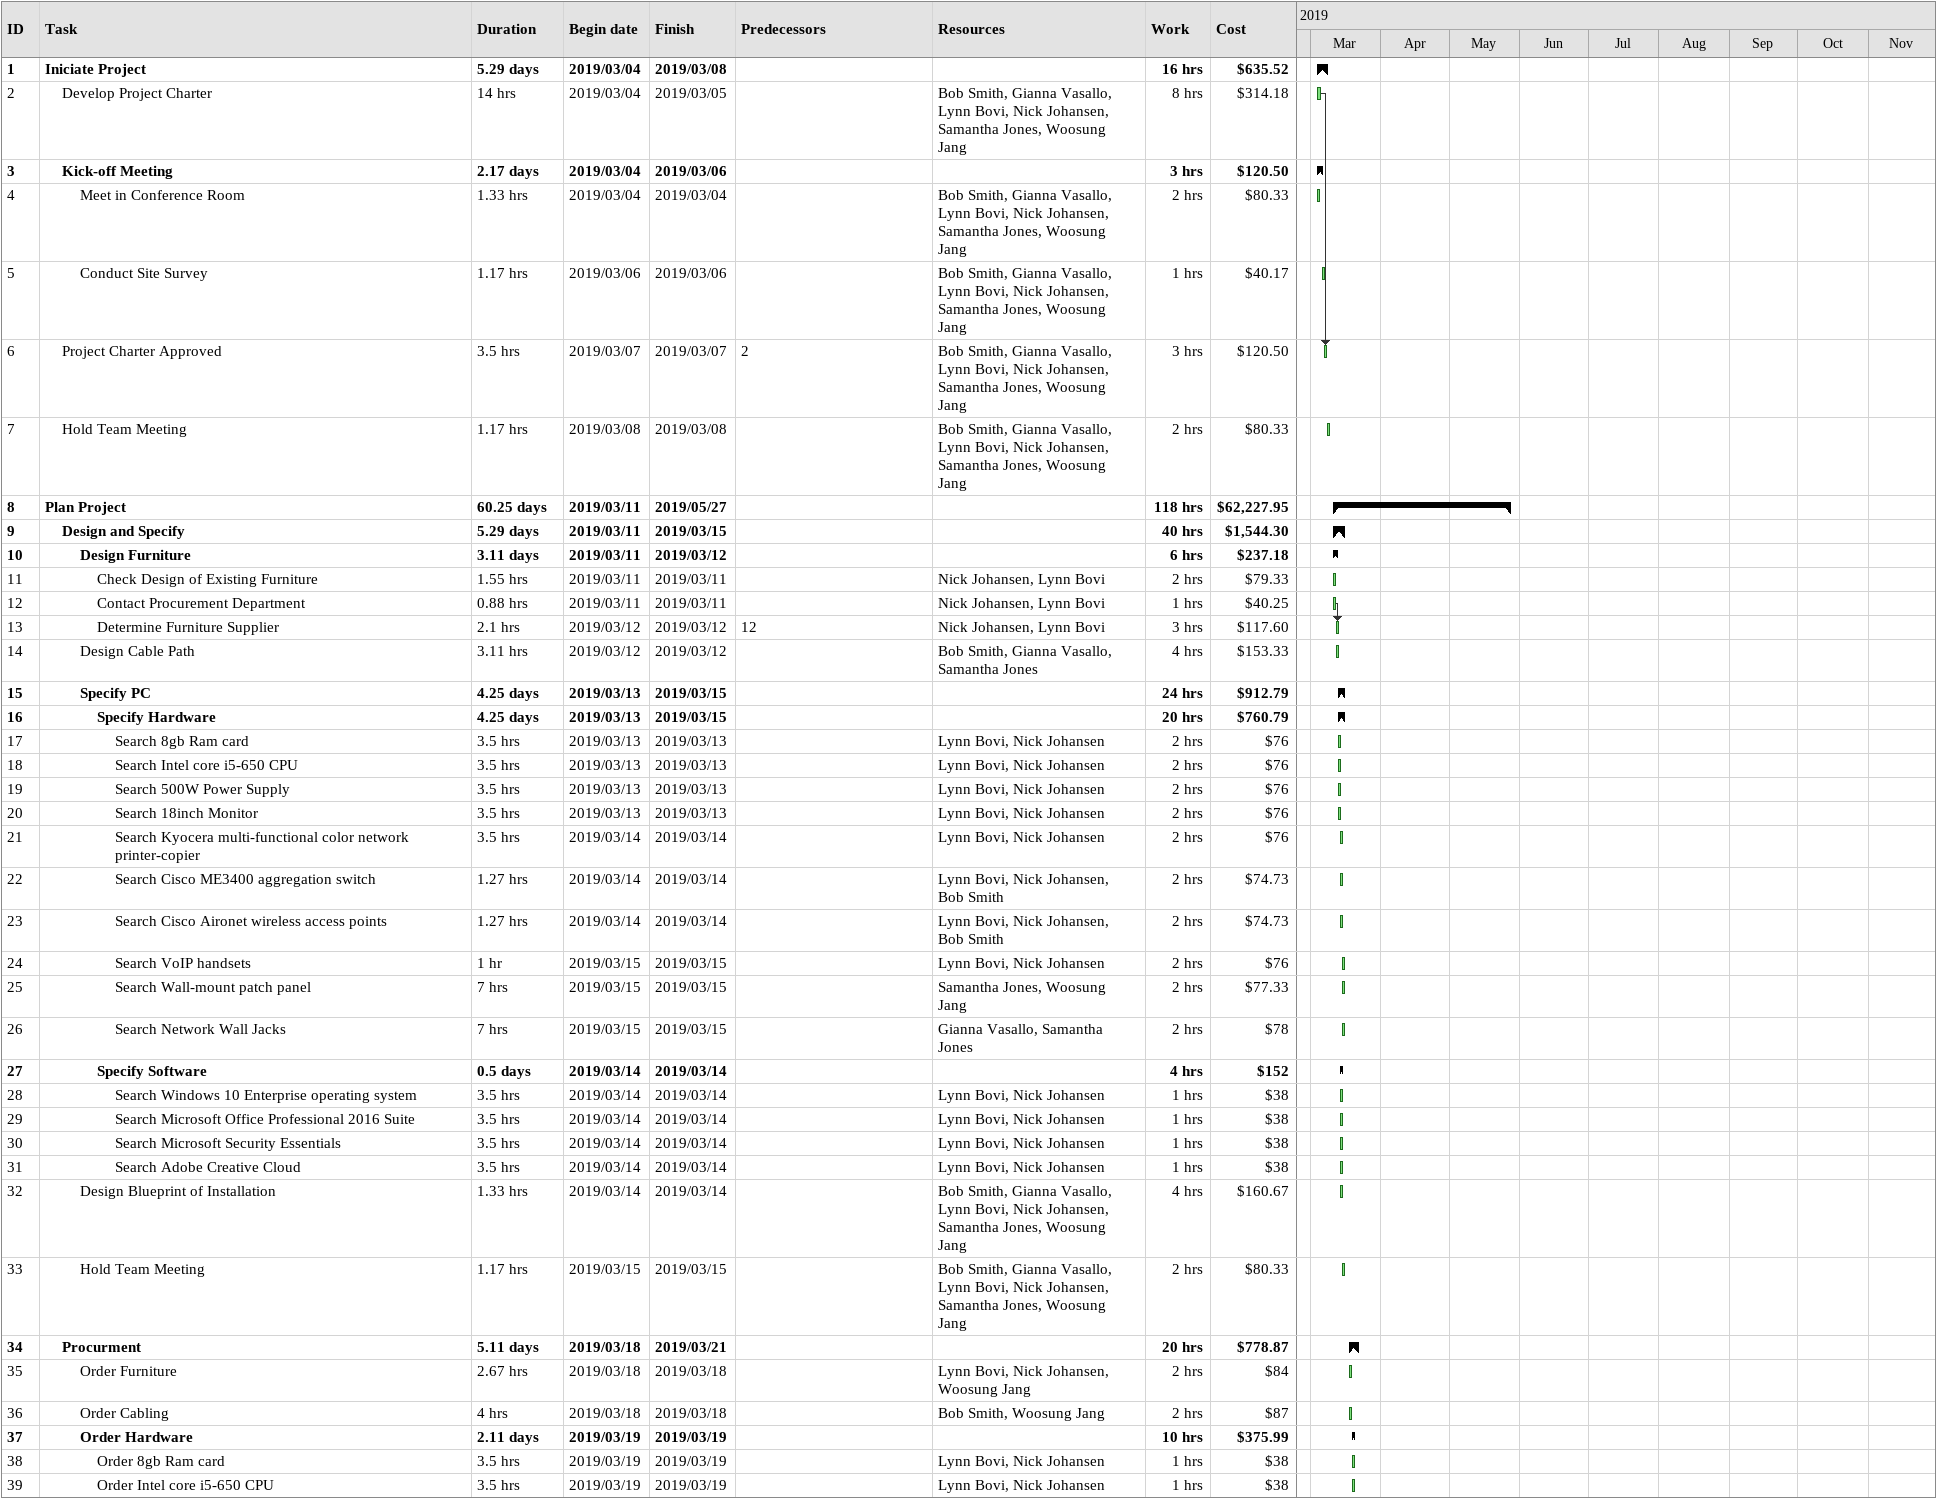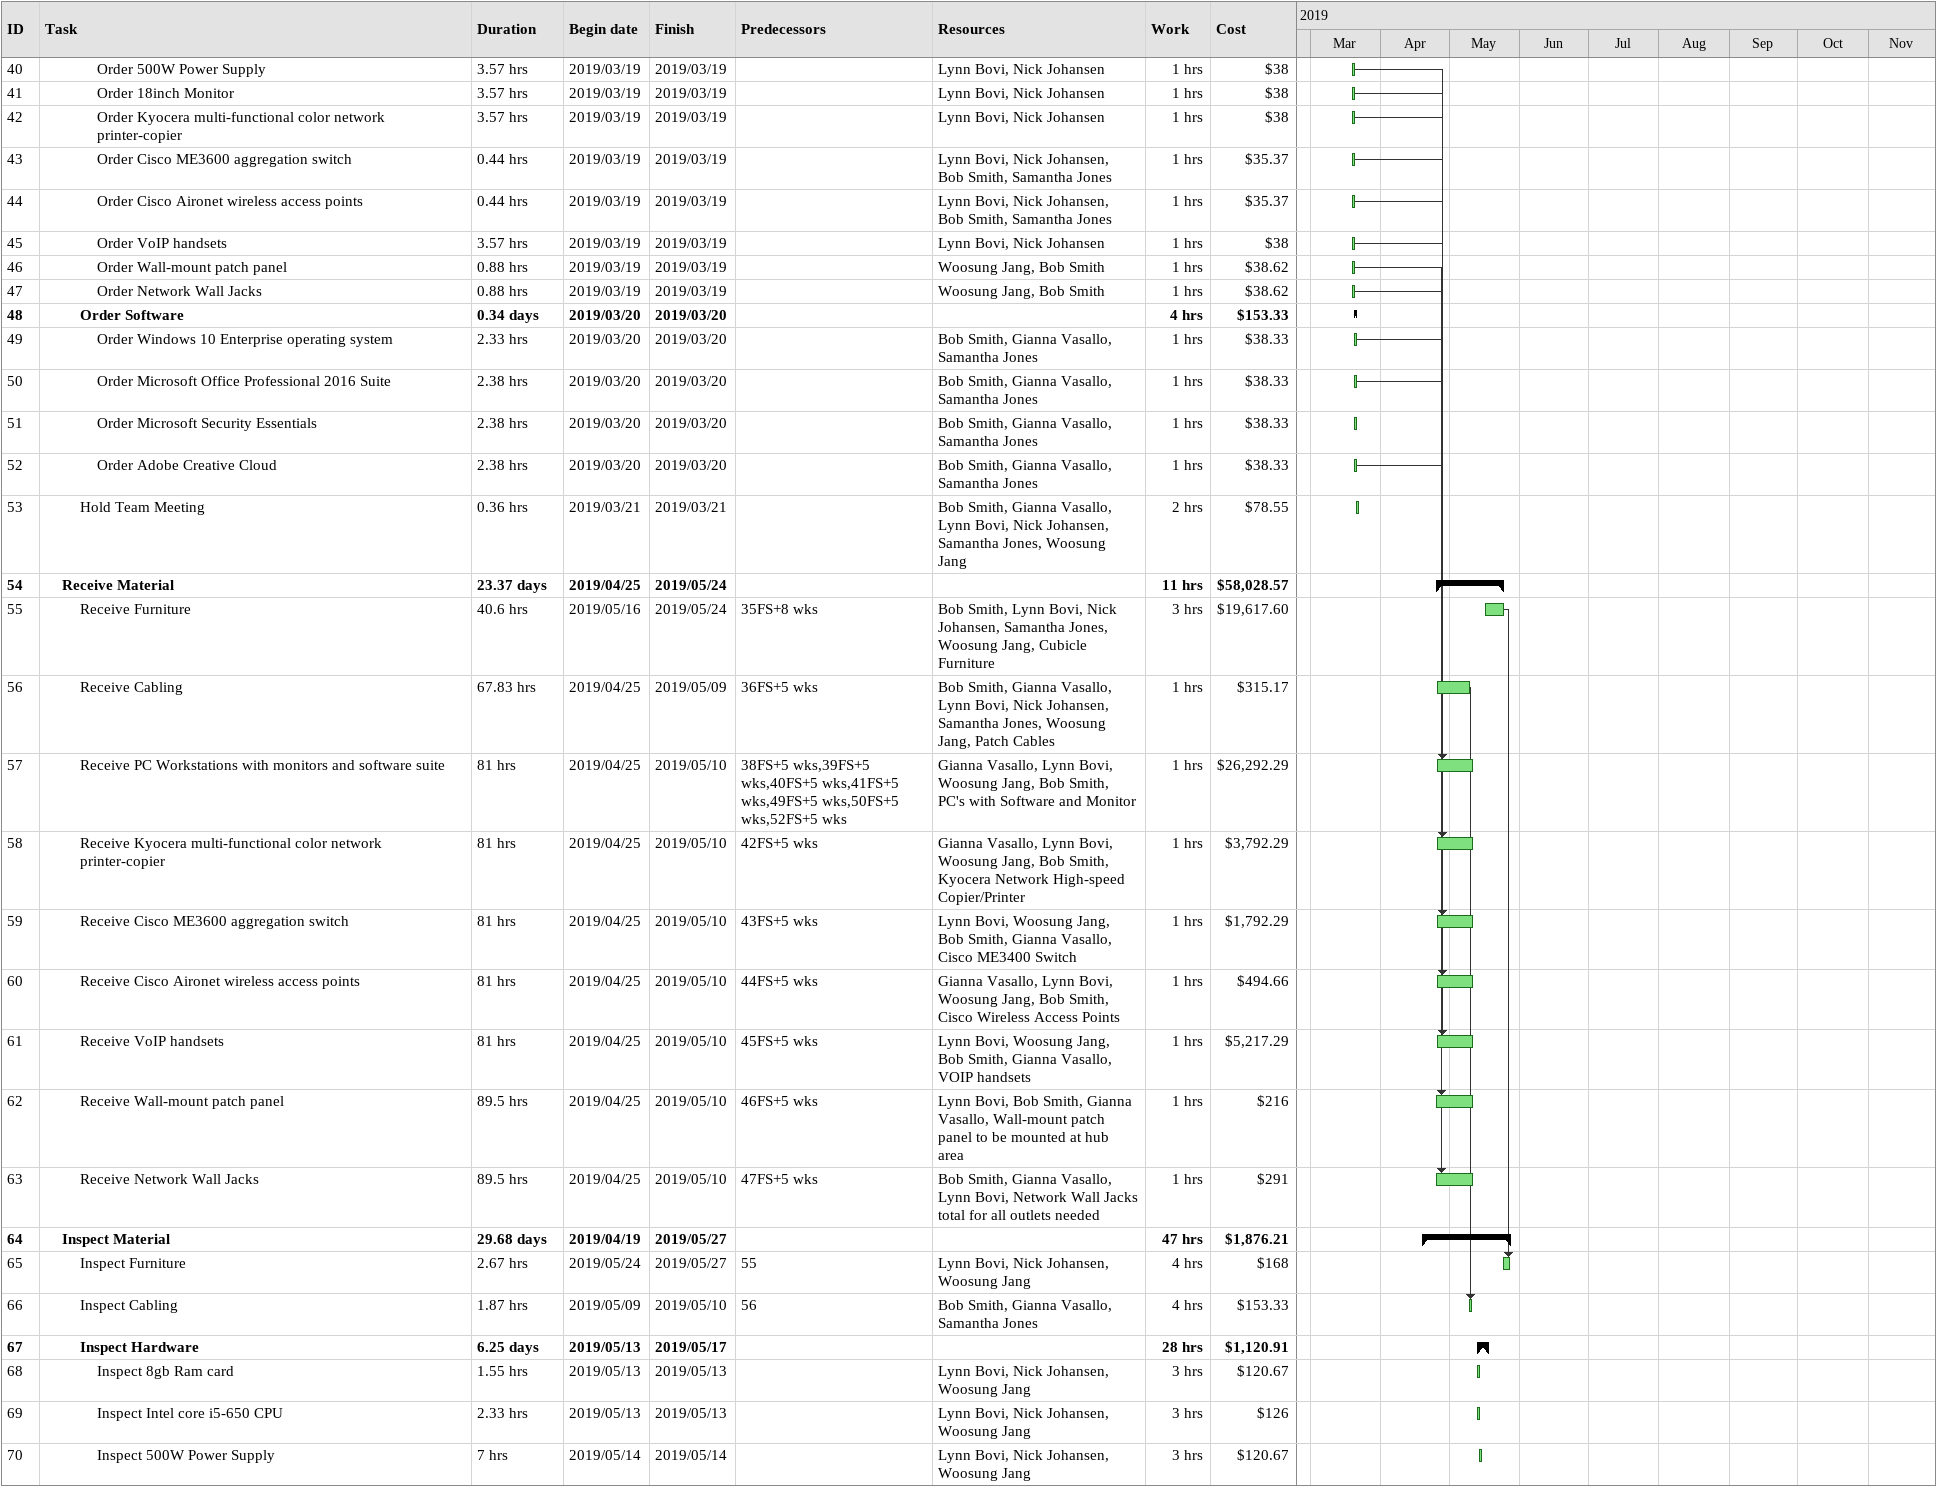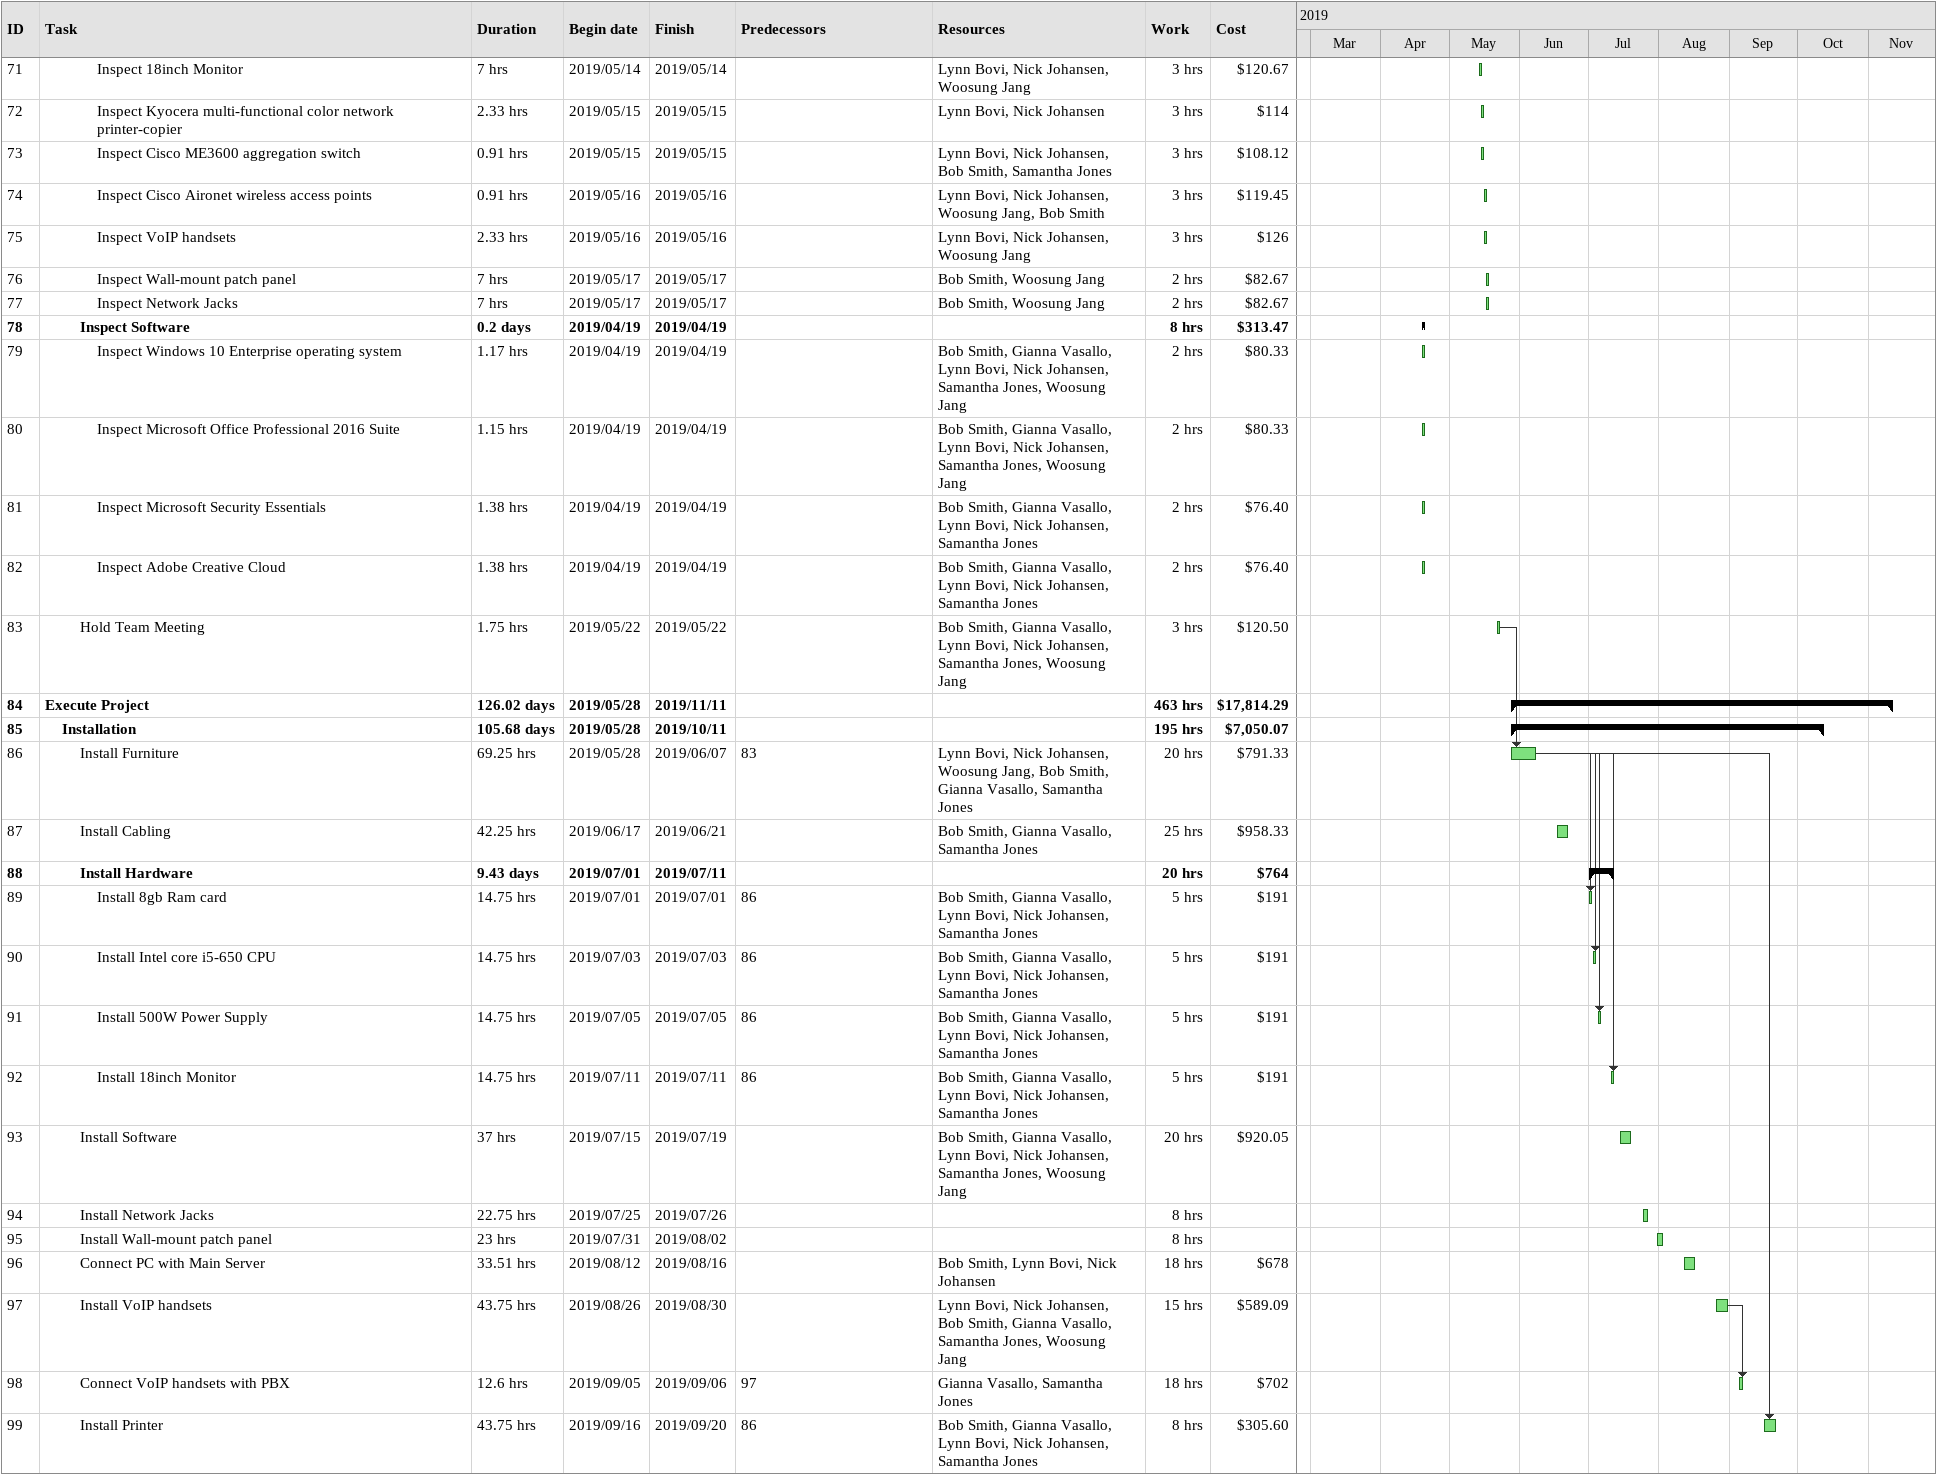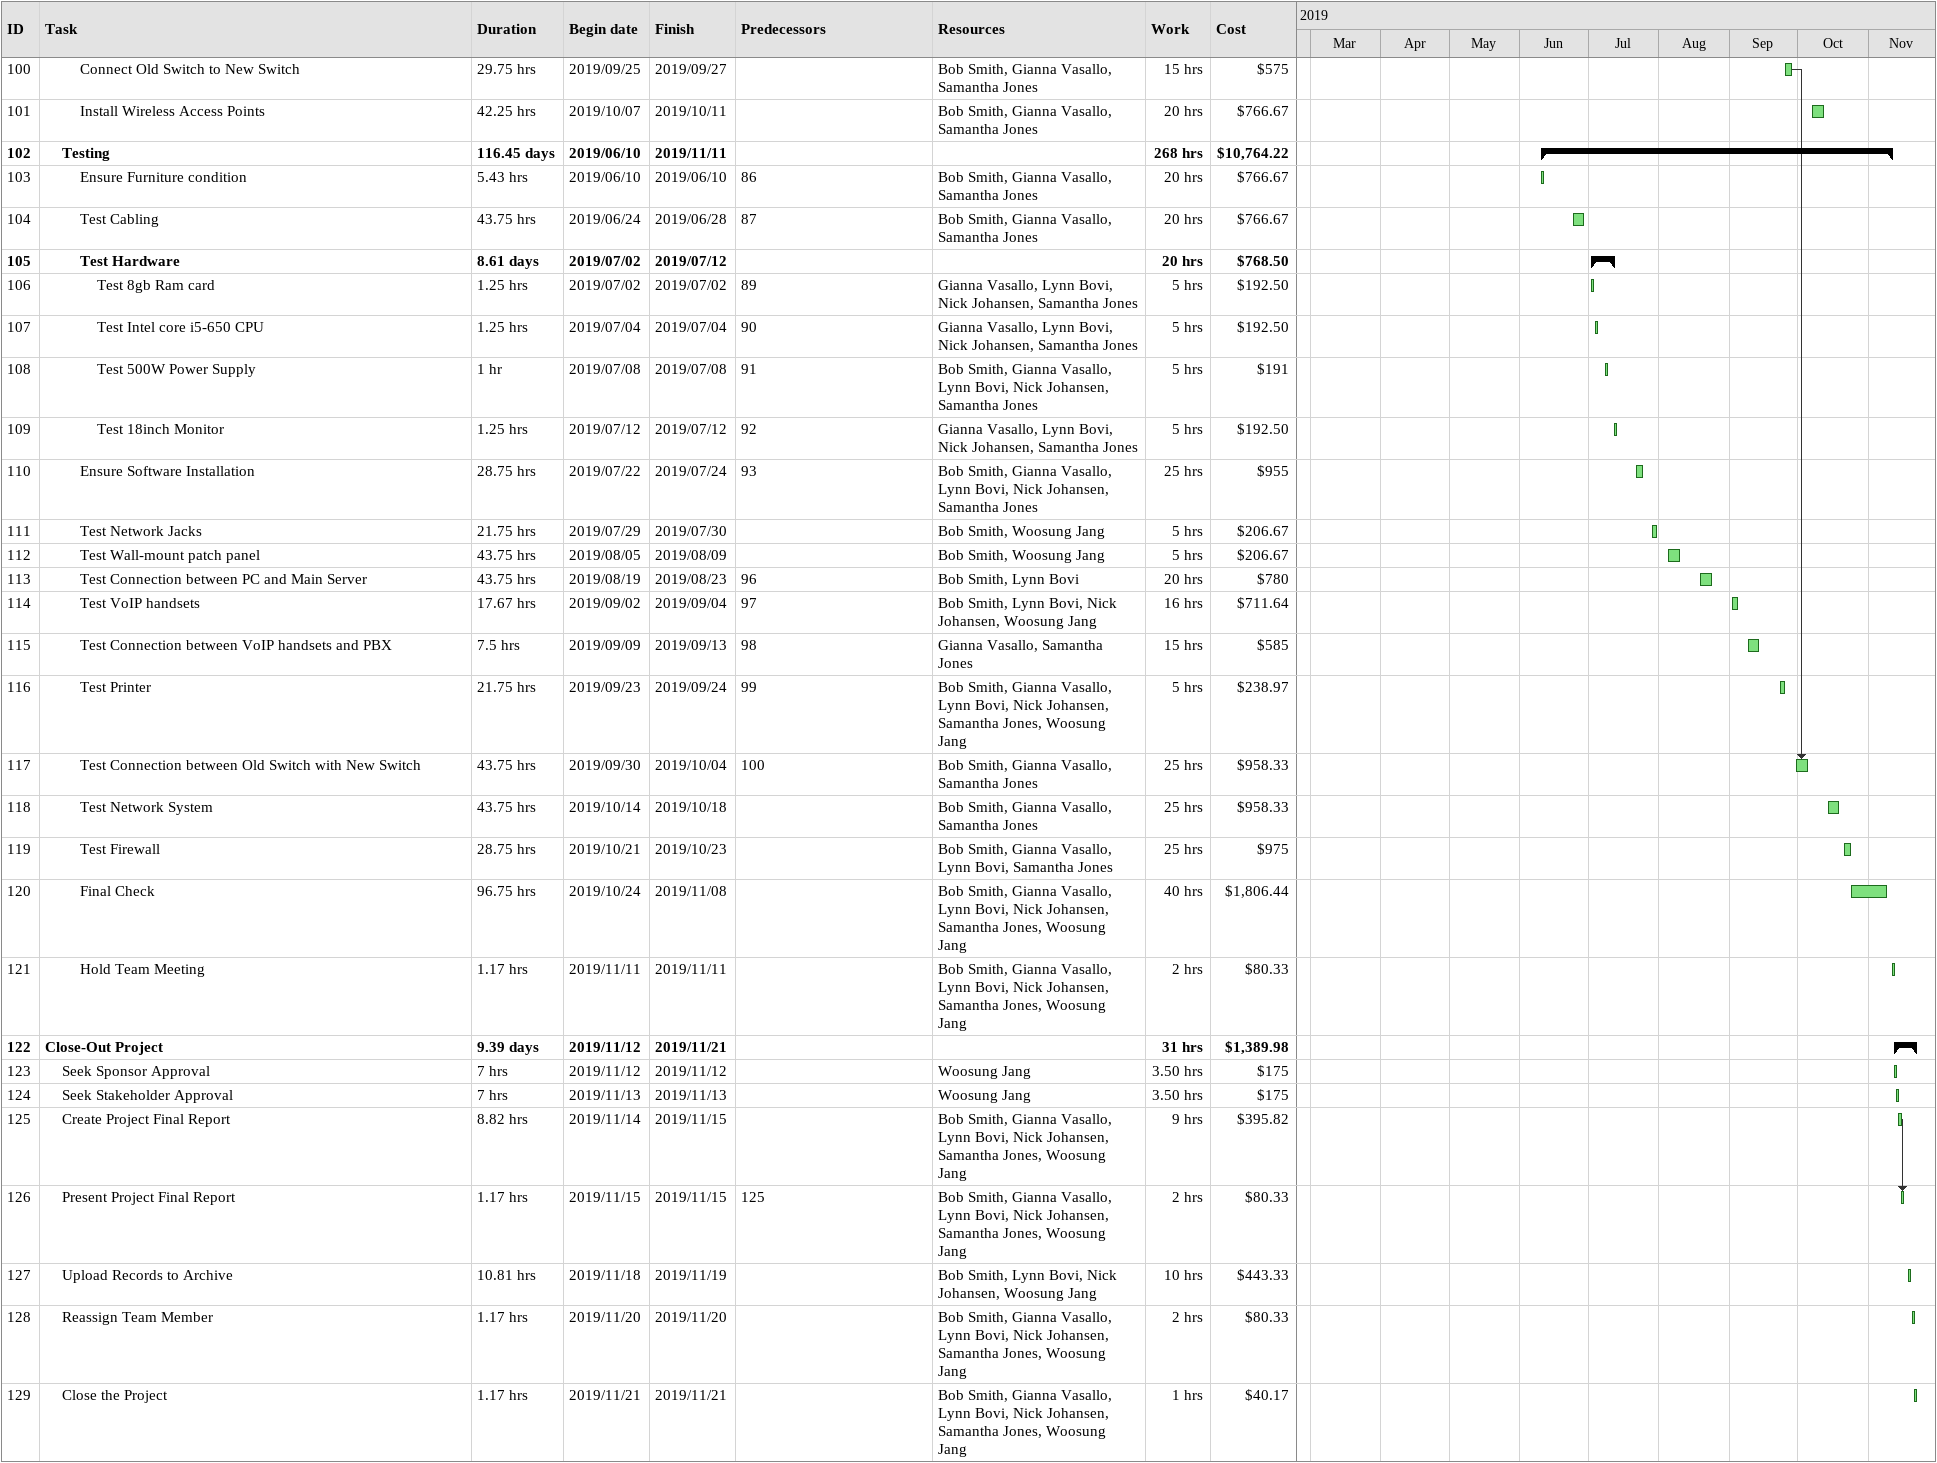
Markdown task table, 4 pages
| ID | Level | Task | Duration | Start | Finish | Predecessors | Resources | Work (h) | Cost ($) |
|---|---|---|---|---|---|---|---|---|---|
| 1 | 1 | **Iniciate Project** | 5.29d | 2019-03-04 | 2019-03-08 |  |  | 16 | 635.52 |
| 2 | 2 | Develop Project Charter | 14h | 2019-03-04 | 2019-03-05 |  | Bob Smith, Gianna Vasallo, Lynn Bovi, Nick Johansen, Samantha Jones, Woosung Jang | 8 | 314.18 |
| 3 | 2 | **Kick-off Meeting** | 2.17d | 2019-03-04 | 2019-03-06 |  |  | 3 | 120.50 |
| 4 | 3 | Meet in Conference Room | 1.33h | 2019-03-04 | 2019-03-04 |  | Bob Smith, Gianna Vasallo, Lynn Bovi, Nick Johansen, Samantha Jones, Woosung Jang | 2 | 80.33 |
| 5 | 3 | Conduct Site Survey | 1.17h | 2019-03-06 | 2019-03-06 |  | Bob Smith, Gianna Vasallo, Lynn Bovi, Nick Johansen, Samantha Jones, Woosung Jang | 1 | 40.17 |
| 6 | 2 | Project Charter Approved | 3.5h | 2019-03-07 | 2019-03-07 | 2 | Bob Smith, Gianna Vasallo, Lynn Bovi, Nick Johansen, Samantha Jones, Woosung Jang | 3 | 120.50 |
| 7 | 2 | Hold Team Meeting | 1.17h | 2019-03-08 | 2019-03-08 |  | Bob Smith, Gianna Vasallo, Lynn Bovi, Nick Johansen, Samantha Jones, Woosung Jang | 2 | 80.33 |
| 8 | 1 | **Plan Project** | 60.25d | 2019-03-11 | 2019-05-27 |  |  | 118 | 62227.95 |
| 9 | 2 | **Design and Specify** | 5.29d | 2019-03-11 | 2019-03-15 |  |  | 40 | 1544.30 |
| 10 | 3 | **Design Furniture** | 3.11d | 2019-03-11 | 2019-03-12 |  |  | 6 | 237.18 |
| 11 | 4 | Check Design of Existing Furniture | 1.55h | 2019-03-11 | 2019-03-11 |  | Nick Johansen, Lynn Bovi | 2 | 79.33 |
| 12 | 4 | Contact Procurement Department | 0.88h | 2019-03-11 | 2019-03-11 |  | Nick Johansen, Lynn Bovi | 1 | 40.25 |
| 13 | 4 | Determine Furniture Supplier | 2.1h | 2019-03-12 | 2019-03-12 | 12 | Nick Johansen, Lynn Bovi | 3 | 117.60 |
| 14 | 3 | Design Cable Path | 3.11h | 2019-03-12 | 2019-03-12 |  | Bob Smith, Gianna Vasallo, Samantha Jones | 4 | 153.33 |
| 15 | 3 | **Specify PC** | 4.25d | 2019-03-13 | 2019-03-15 |  |  | 24 | 912.79 |
| 16 | 4 | **Specify Hardware** | 4.25d | 2019-03-13 | 2019-03-15 |  |  | 20 | 760.79 |
| 17 | 5 | Search 8gb Ram card | 3.5h | 2019-03-13 | 2019-03-13 |  | Lynn Bovi, Nick Johansen | 2 | 76 |
| 18 | 5 | Search Intel core i5-650 CPU | 3.5h | 2019-03-13 | 2019-03-13 |  | Lynn Bovi, Nick Johansen | 2 | 76 |
| 19 | 5 | Search 500W Power Supply | 3.5h | 2019-03-13 | 2019-03-13 |  | Lynn Bovi, Nick Johansen | 2 | 76 |
| 20 | 5 | Search 18inch Monitor | 3.5h | 2019-03-13 | 2019-03-13 |  | Lynn Bovi, Nick Johansen | 2 | 76 |
| 21 | 5 | Search Kyocera multi-functional color network printer-copier | 3.5h | 2019-03-14 | 2019-03-14 |  | Lynn Bovi, Nick Johansen | 2 | 76 |
| 22 | 5 | Search Cisco ME3400 aggregation switch | 1.27h | 2019-03-14 | 2019-03-14 |  | Lynn Bovi, Nick Johansen, Bob Smith | 2 | 74.73 |
| 23 | 5 | Search Cisco Aironet wireless access points | 1.27h | 2019-03-14 | 2019-03-14 |  | Lynn Bovi, Nick Johansen, Bob Smith | 2 | 74.73 |
| 24 | 5 | Search VoIP handsets | 1h | 2019-03-15 | 2019-03-15 |  | Lynn Bovi, Nick Johansen | 2 | 76 |
| 25 | 5 | Search Wall-mount patch panel | 7h | 2019-03-15 | 2019-03-15 |  | Samantha Jones, Woosung Jang | 2 | 77.33 |
| 26 | 5 | Search Network Wall Jacks | 7h | 2019-03-15 | 2019-03-15 |  | Gianna Vasallo, Samantha Jones | 2 | 78 |
| 27 | 4 | **Specify Software** | 0.5d | 2019-03-14 | 2019-03-14 |  |  | 4 | 152 |
| 28 | 5 | Search Windows 10 Enterprise operating system | 3.5h | 2019-03-14 | 2019-03-14 |  | Lynn Bovi, Nick Johansen | 1 | 38 |
| 29 | 5 | Search Microsoft Office Professional 2016 Suite | 3.5h | 2019-03-14 | 2019-03-14 |  | Lynn Bovi, Nick Johansen | 1 | 38 |
| 30 | 5 | Search Microsoft Security Essentials | 3.5h | 2019-03-14 | 2019-03-14 |  | Lynn Bovi, Nick Johansen | 1 | 38 |
| 31 | 5 | Search Adobe Creative Cloud | 3.5h | 2019-03-14 | 2019-03-14 |  | Lynn Bovi, Nick Johansen | 1 | 38 |
| 32 | 3 | Design Blueprint of Installation | 1.33h | 2019-03-14 | 2019-03-14 |  | Bob Smith, Gianna Vasallo, Lynn Bovi, Nick Johansen, Samantha Jones, Woosung Jang | 4 | 160.67 |
| 33 | 3 | Hold Team Meeting | 1.17h | 2019-03-15 | 2019-03-15 |  | Bob Smith, Gianna Vasallo, Lynn Bovi, Nick Johansen, Samantha Jones, Woosung Jang | 2 | 80.33 |
| 34 | 2 | **Procurment** | 5.11d | 2019-03-18 | 2019-03-21 |  |  | 20 | 778.87 |
| 35 | 3 | Order Furniture | 2.67h | 2019-03-18 | 2019-03-18 |  | Lynn Bovi, Nick Johansen, Woosung Jang | 2 | 84 |
| 36 | 3 | Order Cabling | 4h | 2019-03-18 | 2019-03-18 |  | Bob Smith, Woosung Jang | 2 | 87 |
| 37 | 3 | **Order Hardware** | 2.11d | 2019-03-19 | 2019-03-19 |  |  | 10 | 375.99 |
| 38 | 4 | Order 8gb Ram card | 3.5h | 2019-03-19 | 2019-03-19 |  | Lynn Bovi, Nick Johansen | 1 | 38 |
| 39 | 4 | Order Intel core i5-650 CPU | 3.5h | 2019-03-19 | 2019-03-19 |  | Lynn Bovi, Nick Johansen | 1 | 38 |
| 40 | 4 | Order 500W Power Supply | 3.57h | 2019-03-19 | 2019-03-19 |  | Lynn Bovi, Nick Johansen | 1 | 38 |
| 41 | 4 | Order 18inch Monitor | 3.57h | 2019-03-19 | 2019-03-19 |  | Lynn Bovi, Nick Johansen | 1 | 38 |
| 42 | 4 | Order Kyocera multi-functional color network printer-copier | 3.57h | 2019-03-19 | 2019-03-19 |  | Lynn Bovi, Nick Johansen | 1 | 38 |
| 43 | 4 | Order Cisco ME3600 aggregation switch | 0.44h | 2019-03-19 | 2019-03-19 |  | Lynn Bovi, Nick Johansen, Bob Smith, Samantha Jones | 1 | 35.37 |
| 44 | 4 | Order Cisco Aironet wireless access points | 0.44h | 2019-03-19 | 2019-03-19 |  | Lynn Bovi, Nick Johansen, Bob Smith, Samantha Jones | 1 | 35.37 |
| 45 | 4 | Order VoIP handsets | 3.57h | 2019-03-19 | 2019-03-19 |  | Lynn Bovi, Nick Johansen | 1 | 38 |
| 46 | 4 | Order Wall-mount patch panel | 0.88h | 2019-03-19 | 2019-03-19 |  | Woosung Jang, Bob Smith | 1 | 38.62 |
| 47 | 4 | Order Network Wall Jacks | 0.88h | 2019-03-19 | 2019-03-19 |  | Woosung Jang, Bob Smith | 1 | 38.62 |
| 48 | 3 | **Order Software** | 0.34d | 2019-03-20 | 2019-03-20 |  |  | 4 | 153.33 |
| 49 | 4 | Order Windows 10 Enterprise operating system | 2.33h | 2019-03-20 | 2019-03-20 |  | Bob Smith, Gianna Vasallo, Samantha Jones | 1 | 38.33 |
| 50 | 4 | Order Microsoft Office Professional 2016 Suite | 2.38h | 2019-03-20 | 2019-03-20 |  | Bob Smith, Gianna Vasallo, Samantha Jones | 1 | 38.33 |
| 51 | 4 | Order Microsoft Security Essentials | 2.38h | 2019-03-20 | 2019-03-20 |  | Bob Smith, Gianna Vasallo, Samantha Jones | 1 | 38.33 |
| 52 | 4 | Order Adobe Creative Cloud | 2.38h | 2019-03-20 | 2019-03-20 |  | Bob Smith, Gianna Vasallo, Samantha Jones | 1 | 38.33 |
| 53 | 3 | Hold Team Meeting | 0.36h | 2019-03-21 | 2019-03-21 |  | Bob Smith, Gianna Vasallo, Lynn Bovi, Nick Johansen, Samantha Jones, Woosung Jang | 2 | 78.55 |
| 54 | 2 | **Receive Material** | 23.37d | 2019-04-25 | 2019-05-24 |  |  | 11 | 58028.57 |
| 55 | 3 | Receive Furniture | 40.6h | 2019-05-16 | 2019-05-24 | 35FS+8w | Bob Smith, Lynn Bovi, Nick Johansen, Samantha Jones, Woosung Jang, Cubicle Furniture | 3 | 19617.60 |
| 56 | 3 | Receive Cabling | 67.83h | 2019-04-25 | 2019-05-09 | 36FS+5w | Bob Smith, Gianna Vasallo, Lynn Bovi, Nick Johansen, Samantha Jones, Woosung Jang, Patch Cables | 1 | 315.17 |
| 57 | 3 | Receive PC Workstations with monitors and software suite | 81h | 2019-04-25 | 2019-05-10 | 38FS+5w, 39FS+5w, 40FS+5w, 41FS+5w, 49FS+5w, 50FS+5w, 52FS+5w | Gianna Vasallo, Lynn Bovi, Woosung Jang, Bob Smith, PC's with Software and Monitor | 1 | 26292.29 |
| 58 | 3 | Receive Kyocera multi-functional color network printer-copier | 81h | 2019-04-25 | 2019-05-10 | 42FS+5w | Gianna Vasallo, Lynn Bovi, Woosung Jang, Bob Smith, Kyocera Network High-speed Copier/Printer | 1 | 3792.29 |
| 59 | 3 | Receive Cisco ME3600 aggregation switch | 81h | 2019-04-25 | 2019-05-10 | 43FS+5w | Lynn Bovi, Woosung Jang, Bob Smith, Gianna Vasallo, Cisco ME3400 Switch | 1 | 1792.29 |
| 60 | 3 | Receive Cisco Aironet wireless access points | 81h | 2019-04-25 | 2019-05-10 | 44FS+5w | Gianna Vasallo, Lynn Bovi, Woosung Jang, Bob Smith, Cisco Wireless Access Points | 1 | 494.66 |
| 61 | 3 | Receive VoIP handsets | 81h | 2019-04-25 | 2019-05-10 | 45FS+5w | Lynn Bovi, Woosung Jang, Bob Smith, Gianna Vasallo, VOIP handsets | 1 | 5217.29 |
| 62 | 3 | Receive Wall-mount patch panel | 89.5h | 2019-04-25 | 2019-05-10 | 46FS+5w | Lynn Bovi, Bob Smith, Gianna Vasallo, Wall-mount patch panel to be mounted at hub area | 1 | 216 |
| 63 | 3 | Receive Network Wall Jacks | 89.5h | 2019-04-25 | 2019-05-10 | 47FS+5w | Bob Smith, Gianna Vasallo, Lynn Bovi, Network Wall Jacks total for all outlets needed | 1 | 291 |
| 64 | 2 | **Inspect Material** | 29.68d | 2019-04-19 | 2019-05-27 |  |  | 47 | 1876.21 |
| 65 | 3 | Inspect Furniture | 2.67h | 2019-05-24 | 2019-05-27 | 55 | Lynn Bovi, Nick Johansen, Woosung Jang | 4 | 168 |
| 66 | 3 | Inspect Cabling | 1.87h | 2019-05-09 | 2019-05-10 | 56 | Bob Smith, Gianna Vasallo, Samantha Jones | 4 | 153.33 |
| 67 | 3 | **Inspect Hardware** | 6.25d | 2019-05-13 | 2019-05-17 |  |  | 28 | 1120.91 |
| 68 | 4 | Inspect 8gb Ram card | 1.55h | 2019-05-13 | 2019-05-13 |  | Lynn Bovi, Nick Johansen, Woosung Jang | 3 | 120.67 |
| 69 | 4 | Inspect Intel core i5-650 CPU | 2.33h | 2019-05-13 | 2019-05-13 |  | Lynn Bovi, Nick Johansen, Woosung Jang | 3 | 126 |
| 70 | 4 | Inspect 500W Power Supply | 7h | 2019-05-14 | 2019-05-14 |  | Lynn Bovi, Nick Johansen, Woosung Jang | 3 | 120.67 |
| 71 | 4 | Inspect 18inch Monitor | 7h | 2019-05-14 | 2019-05-14 |  | Lynn Bovi, Nick Johansen, Woosung Jang | 3 | 120.67 |
| 72 | 4 | Inspect Kyocera multi-functional color network printer-copier | 2.33h | 2019-05-15 | 2019-05-15 |  | Lynn Bovi, Nick Johansen | 3 | 114 |
| 73 | 4 | Inspect Cisco ME3600 aggregation switch | 0.91h | 2019-05-15 | 2019-05-15 |  | Lynn Bovi, Nick Johansen, Bob Smith, Samantha Jones | 3 | 108.12 |
| 74 | 4 | Inspect Cisco Aironet wireless access points | 0.91h | 2019-05-16 | 2019-05-16 |  | Lynn Bovi, Nick Johansen, Woosung Jang, Bob Smith | 3 | 119.45 |
| 75 | 4 | Inspect VoIP handsets | 2.33h | 2019-05-16 | 2019-05-16 |  | Lynn Bovi, Nick Johansen, Woosung Jang | 3 | 126 |
| 76 | 4 | Inspect Wall-mount patch panel | 7h | 2019-05-17 | 2019-05-17 |  | Bob Smith, Woosung Jang | 2 | 82.67 |
| 77 | 4 | Inspect Network Jacks | 7h | 2019-05-17 | 2019-05-17 |  | Bob Smith, Woosung Jang | 2 | 82.67 |
| 78 | 3 | **Inspect Software** | 0.2d | 2019-04-19 | 2019-04-19 |  |  | 8 | 313.47 |
| 79 | 4 | Inspect Windows 10 Enterprise operating system | 1.17h | 2019-04-19 | 2019-04-19 |  | Bob Smith, Gianna Vasallo, Lynn Bovi, Nick Johansen, Samantha Jones, Woosung Jang | 2 | 80.33 |
| 80 | 4 | Inspect Microsoft Office Professional 2016 Suite | 1.15h | 2019-04-19 | 2019-04-19 |  | Bob Smith, Gianna Vasallo, Lynn Bovi, Nick Johansen, Samantha Jones, Woosung Jang | 2 | 80.33 |
| 81 | 4 | Inspect Microsoft Security Essentials | 1.38h | 2019-04-19 | 2019-04-19 |  | Bob Smith, Gianna Vasallo, Lynn Bovi, Nick Johansen, Samantha Jones | 2 | 76.40 |
| 82 | 4 | Inspect Adobe Creative Cloud | 1.38h | 2019-04-19 | 2019-04-19 |  | Bob Smith, Gianna Vasallo, Lynn Bovi, Nick Johansen, Samantha Jones | 2 | 76.40 |
| 83 | 3 | Hold Team Meeting | 1.75h | 2019-05-22 | 2019-05-22 |  | Bob Smith, Gianna Vasallo, Lynn Bovi, Nick Johansen, Samantha Jones, Woosung Jang | 3 | 120.50 |
| 84 | 1 | **Execute Project** | 126.02d | 2019-05-28 | 2019-11-11 |  |  | 463 | 17814.29 |
| 85 | 2 | **Installation** | 105.68d | 2019-05-28 | 2019-10-11 |  |  | 195 | 7050.07 |
| 86 | 3 | Install Furniture | 69.25h | 2019-05-28 | 2019-06-07 | 83 | Lynn Bovi, Nick Johansen, Woosung Jang, Bob Smith, Gianna Vasallo, Samantha Jones | 20 | 791.33 |
| 87 | 3 | Install Cabling | 42.25h | 2019-06-17 | 2019-06-21 |  | Bob Smith, Gianna Vasallo, Samantha Jones | 25 | 958.33 |
| 88 | 3 | **Install Hardware** | 9.43d | 2019-07-01 | 2019-07-11 |  |  | 20 | 764 |
| 89 | 4 | Install 8gb Ram card | 14.75h | 2019-07-01 | 2019-07-01 | 86 | Bob Smith, Gianna Vasallo, Lynn Bovi, Nick Johansen, Samantha Jones | 5 | 191 |
| 90 | 4 | Install Intel core i5-650 CPU | 14.75h | 2019-07-03 | 2019-07-03 | 86 | Bob Smith, Gianna Vasallo, Lynn Bovi, Nick Johansen, Samantha Jones | 5 | 191 |
| 91 | 4 | Install 500W Power Supply | 14.75h | 2019-07-05 | 2019-07-05 | 86 | Bob Smith, Gianna Vasallo, Lynn Bovi, Nick Johansen, Samantha Jones | 5 | 191 |
| 92 | 4 | Install 18inch Monitor | 14.75h | 2019-07-11 | 2019-07-11 | 86 | Bob Smith, Gianna Vasallo, Lynn Bovi, Nick Johansen, Samantha Jones | 5 | 191 |
| 93 | 3 | Install Software | 37h | 2019-07-15 | 2019-07-19 |  | Bob Smith, Gianna Vasallo, Lynn Bovi, Nick Johansen, Samantha Jones, Woosung Jang | 20 | 920.05 |
| 94 | 3 | Install Network Jacks | 22.75h | 2019-07-25 | 2019-07-26 |  |  | 8 |  |
| 95 | 3 | Install Wall-mount patch panel | 23h | 2019-07-31 | 2019-08-02 |  |  | 8 |  |
| 96 | 3 | Connect PC with Main Server | 33.51h | 2019-08-12 | 2019-08-16 |  | Bob Smith, Lynn Bovi, Nick Johansen | 18 | 678 |
| 97 | 3 | Install VoIP handsets | 43.75h | 2019-08-26 | 2019-08-30 |  | Lynn Bovi, Nick Johansen, Bob Smith, Gianna Vasallo, Samantha Jones, Woosung Jang | 15 | 589.09 |
| 98 | 3 | Connect VoIP handsets with PBX | 12.6h | 2019-09-05 | 2019-09-06 | 97 | Gianna Vasallo, Samantha Jones | 18 | 702 |
| 99 | 3 | Install Printer | 43.75h | 2019-09-16 | 2019-09-20 | 86 | Bob Smith, Gianna Vasallo, Lynn Bovi, Nick Johansen, Samantha Jones | 8 | 305.60 |
| 100 | 3 | Connect Old Switch to New Switch | 29.75h | 2019-09-25 | 2019-09-27 |  | Bob Smith, Gianna Vasallo, Samantha Jones | 15 | 575 |
| 101 | 3 | Install Wireless Access Points | 42.25h | 2019-10-07 | 2019-10-11 |  | Bob Smith, Gianna Vasallo, Samantha Jones | 20 | 766.67 |
| 102 | 2 | **Testing** | 116.45d | 2019-06-10 | 2019-11-11 |  |  | 268 | 10764.22 |
| 103 | 3 | Ensure Furniture condition | 5.43h | 2019-06-10 | 2019-06-10 | 86 | Bob Smith, Gianna Vasallo, Samantha Jones | 20 | 766.67 |
| 104 | 3 | Test Cabling | 43.75h | 2019-06-24 | 2019-06-28 | 87 | Bob Smith, Gianna Vasallo, Samantha Jones | 20 | 766.67 |
| 105 | 3 | **Test Hardware** | 8.61d | 2019-07-02 | 2019-07-12 |  |  | 20 | 768.50 |
| 106 | 4 | Test 8gb Ram card | 1.25h | 2019-07-02 | 2019-07-02 | 89 | Gianna Vasallo, Lynn Bovi, Nick Johansen, Samantha Jones | 5 | 192.50 |
| 107 | 4 | Test Intel core i5-650 CPU | 1.25h | 2019-07-04 | 2019-07-04 | 90 | Gianna Vasallo, Lynn Bovi, Nick Johansen, Samantha Jones | 5 | 192.50 |
| 108 | 4 | Test 500W Power Supply | 1h | 2019-07-08 | 2019-07-08 | 91 | Bob Smith, Gianna Vasallo, Lynn Bovi, Nick Johansen, Samantha Jones | 5 | 191 |
| 109 | 4 | Test 18inch Monitor | 1.25h | 2019-07-12 | 2019-07-12 | 92 | Gianna Vasallo, Lynn Bovi, Nick Johansen, Samantha Jones | 5 | 192.50 |
| 110 | 3 | Ensure Software Installation | 28.75h | 2019-07-22 | 2019-07-24 | 93 | Bob Smith, Gianna Vasallo, Lynn Bovi, Nick Johansen, Samantha Jones | 25 | 955 |
| 111 | 3 | Test Network Jacks | 21.75h | 2019-07-29 | 2019-07-30 |  | Bob Smith, Woosung Jang | 5 | 206.67 |
| 112 | 3 | Test Wall-mount patch panel | 43.75h | 2019-08-05 | 2019-08-09 |  | Bob Smith, Woosung Jang | 5 | 206.67 |
| 113 | 3 | Test Connection between PC and Main Server | 43.75h | 2019-08-19 | 2019-08-23 | 96 | Bob Smith, Lynn Bovi | 20 | 780 |
| 114 | 3 | Test VoIP handsets | 17.67h | 2019-09-02 | 2019-09-04 | 97 | Bob Smith, Lynn Bovi, Nick Johansen, Woosung Jang | 16 | 711.64 |
| 115 | 3 | Test Connection between VoIP handsets and PBX | 7.5h | 2019-09-09 | 2019-09-13 | 98 | Gianna Vasallo, Samantha Jones | 15 | 585 |
| 116 | 3 | Test Printer | 21.75h | 2019-09-23 | 2019-09-24 | 99 | Bob Smith, Gianna Vasallo, Lynn Bovi, Nick Johansen, Samantha Jones, Woosung Jang | 5 | 238.97 |
| 117 | 3 | Test Connection between Old Switch with New Switch | 43.75h | 2019-09-30 | 2019-10-04 | 100 | Bob Smith, Gianna Vasallo, Samantha Jones | 25 | 958.33 |
| 118 | 3 | Test Network System | 43.75h | 2019-10-14 | 2019-10-18 |  | Bob Smith, Gianna Vasallo, Samantha Jones | 25 | 958.33 |
| 119 | 3 | Test Firewall | 28.75h | 2019-10-21 | 2019-10-23 |  | Bob Smith, Gianna Vasallo, Lynn Bovi, Samantha Jones | 25 | 975 |
| 120 | 3 | Final Check | 96.75h | 2019-10-24 | 2019-11-08 |  | Bob Smith, Gianna Vasallo, Lynn Bovi, Nick Johansen, Samantha Jones, Woosung Jang | 40 | 1806.44 |
| 121 | 3 | Hold Team Meeting | 1.17h | 2019-11-11 | 2019-11-11 |  | Bob Smith, Gianna Vasallo, Lynn Bovi, Nick Johansen, Samantha Jones, Woosung Jang | 2 | 80.33 |
| 122 | 1 | **Close-Out Project** | 9.39d | 2019-11-12 | 2019-11-21 |  |  | 31 | 1389.98 |
| 123 | 2 | Seek Sponsor Approval | 7h | 2019-11-12 | 2019-11-12 |  | Woosung Jang | 3.50 | 175 |
| 124 | 2 | Seek Stakeholder Approval | 7h | 2019-11-13 | 2019-11-13 |  | Woosung Jang | 3.50 | 175 |
| 125 | 2 | Create Project Final Report | 8.82h | 2019-11-14 | 2019-11-15 |  | Bob Smith, Gianna Vasallo, Lynn Bovi, Nick Johansen, Samantha Jones, Woosung Jang | 9 | 395.82 |
| 126 | 2 | Present Project Final Report | 1.17h | 2019-11-15 | 2019-11-15 | 125 | Bob Smith, Gianna Vasallo, Lynn Bovi, Nick Johansen, Samantha Jones, Woosung Jang | 2 | 80.33 |
| 127 | 2 | Upload Records to Archive | 10.81h | 2019-11-18 | 2019-11-19 |  | Bob Smith, Lynn Bovi, Nick Johansen, Woosung Jang | 10 | 443.33 |
| 128 | 2 | Reassign Team Member | 1.17h | 2019-11-20 | 2019-11-20 |  | Bob Smith, Gianna Vasallo, Lynn Bovi, Nick Johansen, Samantha Jones, Woosung Jang | 2 | 80.33 |
| 129 | 2 | Close the Project | 1.17h | 2019-11-21 | 2019-11-21 |  | Bob Smith, Gianna Vasallo, Lynn Bovi, Nick Johansen, Samantha Jones, Woosung Jang | 1 | 40.17 |
